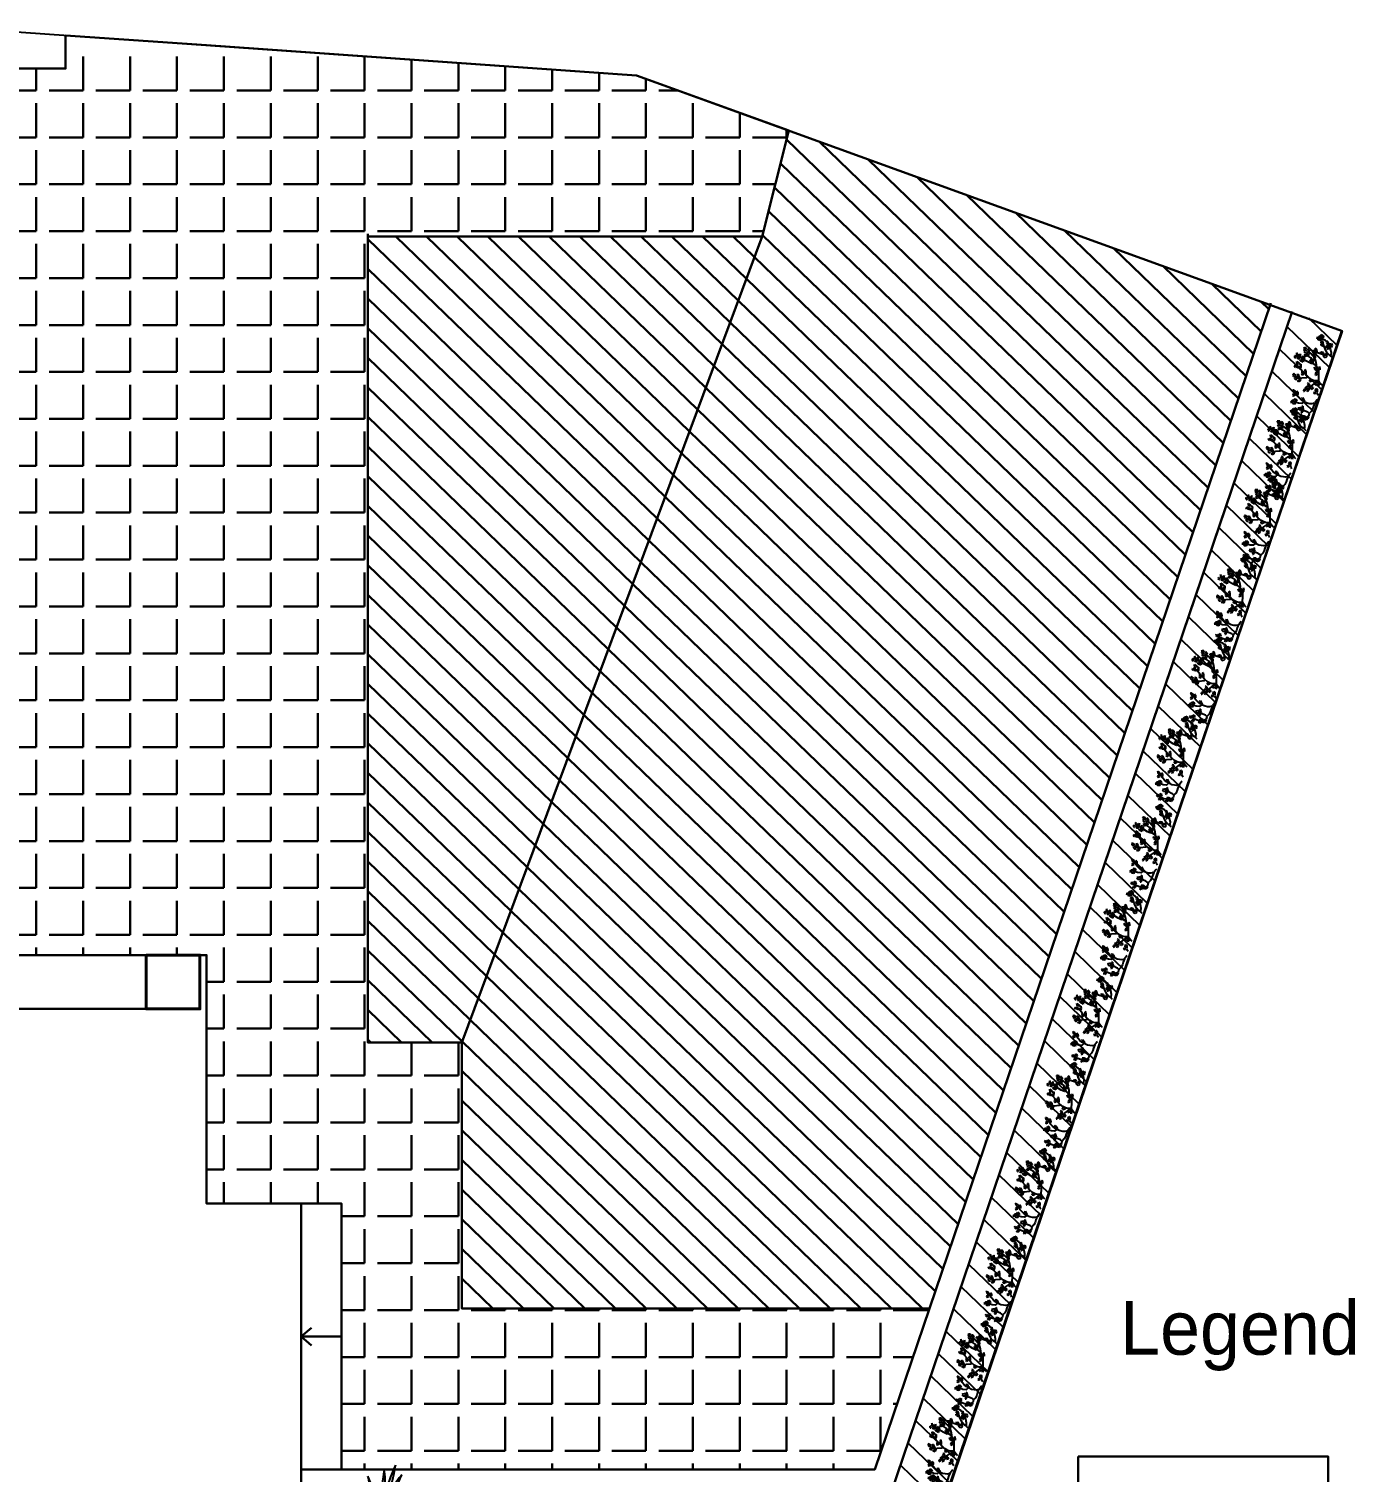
# Model space of a CAD drawing. Header units: millimetres. Extents: x 60.6 to 115.2, y 47.4 to 73.6.
# Drawn here: x 100.91 to 110.79, y 62.65 to 73.39 of the extents above; entities that cross this region are included whole.
import ezdxf

# ---------------------------------------------------------------- set-up
doc = ezdxf.new("R2010")
doc.units = ezdxf.units.MM
for name, color, linetype in [('2', 7, 'Continuous'), ('bord', 251, 'Continuous'), ('tree 3', 96, 'Continuous'), ('trees', 118, 'Continuous')]:
    doc.layers.add(name, color=color, linetype=linetype)
doc.layers.add('hatch 3', color=7, linetype='Continuous', true_color=0x57792a)
for name, color, linetype, lineweight in [('paving', 251, 'Continuous', 30), ('txt', 250, 'Continuous', 15), ('wall2', 7, 'Continuous', 40)]:
    doc.layers.add(name, color=color, linetype=linetype, lineweight=lineweight)
doc.styles.get("Standard").update_dxf_attribs({"font": 'arial.ttf'})
doc.styles.add('РУССКИЙ', font='comic.ttf', dxfattribs={"oblique": 10})
doc.linetypes.add('FENCELINE1', pattern='A,6.35,-2.54,[133,ltypeshp.shx,S=2.54,R=0,X=-2.54,Y=0],-2.54,25.4', length=36.83)
pattern_1 = [(136, (-529.26526, -497.64566), (-0.110277016, -0.114195193), [])]

# ---------------------------------------------------------------- blocks, each defined once
blk = doc.blocks.new('FRWN', base_point=(2236.4, 2183.1))
for centre, radius, start, end in [((2474.2, 2145.2), 240.8, 170.9581, 208.6359), ((-1131.5, 1522.6), 3432, 8.4988, 11.0952)]:
    blk.add_arc(centre, radius, start, end)
blk = doc.blocks.new('FAN-FRWN', base_point=(2236.4, 2187.1))
for centre, radius, start, end in [((5601.5, 1522.6), 3432, 168.9048, 171.5012), ((1995.8, 2145.2), 240.8, 331.3641, 9.0419), ((2775, 2087.8), 547, 169.9704, 188.1863), ((2474.2, 2145.2), 240.8, 170.9581, 208.6359), ((1712.1, 2104.9), 530.1, 349.6777, 8.479), ((-1131.5, 1522.6), 3432, 8.4988, 11.0952)]:
    blk.add_arc(centre, radius, start, end)
for p, xscale, yscale, rotation in [((2233.6, 2183.1), -0.6, 0.6, 262.5248729788206), ((2236.4, 2183.1), 0.6, 0.6, 97.47512702117939), ((2233.6, 2183.1), -0.7, 0.7, 285.3139847964163), ((2233.6, 2183.1), -0.75, 0.75, 301.9977079444358), ((2233.6, 2183.1), -0.8, 0.8, 316.8002169681991), ((2233.6, 2183.1), -0.85, 0.85, 333.3396816587502), ((2233.6, 2183.1), -0.9, 0.9, 346.3602519384186), ((2236.4, 2183.1), 0.9, 0.9, 13.63974806158141), ((2236.4, 2183.1), 0.85, 0.85, 26.6603183412499), ((2236.4, 2183.1), 0.8, 0.8, 43.19978303180093), ((2236.4, 2183.1), 0.75, 0.75, 58.0022920555642), ((2236.4, 2183.1), 0.7, 0.7, 74.68601520358378)]:
    blk.add_blockref('FRWN', p, dxfattribs=dict(xscale=xscale, yscale=yscale, rotation=rotation))
blk = doc.blocks.new('LCPLTR17')
for radius in [1.29, 1.07, 0.852]:
    blk.add_circle((0.04, -0.01), radius)
at = {"xscale": 0.02777775, "zscale": 0.05555549999999999}
for p, yscale, rotation in [((-0.15, 1.32), 0.0333333, 173.9653891846502), ((-1.31, 0.27), 0.0333333, 241.9002880170951), ((1.24, 0.43), 0.0333333, 103.493212329865), ((-0.66, -1.12), 0.0333333, 321.5582203571314), ((0.75, -1.05), 0.02777775, 56.19521290221859)]:
    blk.add_blockref('FAN-FRWN', p, dxfattribs=dict(at, yscale=yscale, rotation=rotation))
at = {"flags": 1}
for tag, p in [('SIZE', (3.54, 4.8)), ('ITEM', (3.54, 3.95))]:
    blk.add_attdef(tag, p, '', height=0.5, dxfattribs=at)
blk = doc.blocks.new('6343')
at = {"color": 92, "linetype": 'Continuous'}
for p, q in [((687.852, 609.245), (687.868, 609.26)), ((687.868, 609.26), (687.868, 609.242)), ((687.886, 609.295), (687.883, 609.288)), ((687.883, 609.288), (687.886, 609.284)), ((687.893, 609.299), (687.886, 609.295)), ((687.886, 609.284), (687.893, 609.288)), ((687.892, 609.276), (687.89, 609.271)), ((687.89, 609.271), (687.895, 609.258)), ((687.9, 609.273), (687.892, 609.276)), ((687.893, 609.288), (687.893, 609.299)), ((687.895, 609.258), (687.901, 609.263)), ((687.9, 609.265), (687.9, 609.273)), ((687.904, 609.289), (687.901, 609.284)), ((687.901, 609.284), (687.904, 609.273)), ((687.919, 609.298), (687.904, 609.289)), ((687.904, 609.273), (687.91, 609.272)), ((687.909, 609.283), (687.915, 609.289)), ((687.915, 609.28), (687.909, 609.283)), ((687.911, 609.272), (687.915, 609.275)), ((687.915, 609.267), (687.912, 609.258)), ((687.913, 609.258), (687.924, 609.267)), ((687.915, 609.289), (687.919, 609.298)), ((687.915, 609.275), (687.915, 609.28)), ((687.92, 609.269), (687.915, 609.267)), ((687.93, 609.272), (687.92, 609.269)), ((687.924, 609.267), (687.93, 609.272)), ((687.96, 609.26), (687.956, 609.247)), ((687.968, 609.261), (687.96, 609.26)), ((687.977, 609.262), (687.968, 609.261)), ((687.979, 609.276), (687.975, 609.275)), ((687.975, 609.275), (687.978, 609.263)), ((687.975, 609.244), (687.977, 609.262)), ((687.978, 609.263), (687.981, 609.254)), ((687.985, 609.271), (687.979, 609.276)), ((687.991, 609.261), (687.985, 609.271)), ((687.985, 609.255), (687.991, 609.261)), ((687.669, 609.148), (687.674, 609.155)), ((687.674, 609.155), (687.678, 609.164)), ((687.678, 609.164), (687.681, 609.161)), ((687.681, 609.161), (687.68, 609.152)), ((687.68, 609.152), (687.683, 609.146)), ((687.755, 609.203), (687.753, 609.193)), ((687.753, 609.193), (687.758, 609.187)), ((687.753, 609.163), (687.756, 609.173)), ((687.762, 609.158), (687.753, 609.163)), ((687.76, 609.206), (687.755, 609.203)), ((687.756, 609.173), (687.762, 609.172)), ((687.758, 609.187), (687.761, 609.186)), ((687.766, 609.199), (687.76, 609.206)), ((687.762, 609.172), (687.769, 609.163)), ((687.777, 609.163), (687.762, 609.158)), ((687.767, 609.226), (687.765, 609.218)), ((687.765, 609.218), (687.773, 609.212)), ((687.776, 609.197), (687.766, 609.199)), ((687.775, 609.23), (687.767, 609.226)), ((687.767, 609.187), (687.772, 609.189)), ((687.769, 609.163), (687.771, 609.161)), ((687.772, 609.189), (687.776, 609.197)), ((687.773, 609.212), (687.776, 609.208)), ((687.781, 609.227), (687.775, 609.23)), ((687.783, 609.187), (687.777, 609.174)), ((687.781, 609.204), (687.781, 609.227)), ((687.781, 609.173), (687.789, 609.183)), ((687.787, 609.203), (687.783, 609.187)), ((687.795, 609.198), (687.787, 609.203)), ((687.789, 609.183), (687.795, 609.198)), ((687.812, 609.179), (687.81, 609.17)), ((687.81, 609.17), (687.82, 609.166)), ((687.818, 609.181), (687.812, 609.179)), ((687.83, 609.187), (687.818, 609.181)), ((687.82, 609.16), (687.83, 609.187)), ((687.827, 609.243), (687.832, 609.255)), ((687.834, 609.237), (687.827, 609.243)), ((687.833, 609.159), (687.829, 609.149)), ((687.83, 609.148), (687.843, 609.157)), ((687.832, 609.255), (687.839, 609.254)), ((687.839, 609.169), (687.833, 609.159)), ((687.834, 609.229), (687.834, 609.237)), ((687.838, 609.223), (687.834, 609.229)), ((687.848, 609.227), (687.838, 609.223)), ((687.839, 609.254), (687.842, 609.246)), ((687.849, 609.174), (687.839, 609.169)), ((687.842, 609.246), (687.845, 609.229)), ((687.843, 609.21), (687.857, 609.212)), ((687.843, 609.157), (687.857, 609.17)), ((687.845, 609.229), (687.846, 609.227)), ((687.854, 609.221), (687.846, 609.21)), ((687.857, 609.17), (687.849, 609.174)), ((687.855, 609.237), (687.852, 609.245)), ((687.863, 609.225), (687.854, 609.221)), ((687.857, 609.212), (687.87, 609.222)), ((687.866, 609.232), (687.859, 609.237)), ((687.87, 609.222), (687.863, 609.225)), ((687.868, 609.242), (687.866, 609.232)), ((687.888, 609.238), (687.89, 609.248)), ((687.891, 609.219), (687.888, 609.238)), ((687.89, 609.248), (687.897, 609.247)), ((687.903, 609.225), (687.891, 609.219)), ((687.897, 609.247), (687.9, 609.231)), ((687.916, 609.247), (687.915, 609.238)), ((687.915, 609.238), (687.915, 609.228)), ((687.915, 609.222), (687.919, 609.229)), ((687.919, 609.252), (687.916, 609.247)), ((687.923, 609.239), (687.919, 609.252)), ((687.919, 609.229), (687.923, 609.239)), ((687.925, 609.158), (687.927, 609.167)), ((687.934, 609.165), (687.925, 609.158)), ((687.927, 609.174), (687.936, 609.186)), ((687.927, 609.167), (687.927, 609.174)), ((687.938, 609.243), (687.934, 609.237)), ((687.934, 609.237), (687.938, 609.232)), ((687.938, 609.172), (687.935, 609.165)), ((687.936, 609.186), (687.944, 609.181)), ((687.945, 609.239), (687.938, 609.243)), ((687.938, 609.232), (687.941, 609.228)), ((687.944, 609.181), (687.938, 609.172)), ((687.941, 609.228), (687.941, 609.225)), ((687.951, 609.237), (687.945, 609.239)), ((687.946, 609.224), (687.953, 609.228)), ((687.958, 609.172), (687.949, 609.163)), ((687.949, 609.163), (687.954, 609.155)), ((687.953, 609.228), (687.951, 609.237)), ((687.954, 609.156), (687.966, 609.173)), ((687.962, 609.237), (687.955, 609.223)), ((687.955, 609.223), (687.956, 609.216)), ((687.956, 609.247), (687.968, 609.245)), ((687.957, 609.21), (687.966, 609.222)), ((687.966, 609.173), (687.958, 609.172)), ((687.971, 609.237), (687.962, 609.237)), ((687.966, 609.222), (687.971, 609.237)), ((687.969, 609.244), (687.975, 609.244)), ((687.976, 609.187), (687.97, 609.174)), ((687.97, 609.174), (687.971, 609.163)), ((687.97, 609.161), (687.98, 609.169)), ((687.984, 609.183), (687.976, 609.187)), ((687.982, 609.243), (687.98, 609.239)), ((687.98, 609.239), (687.983, 609.232)), ((687.98, 609.191), (687.984, 609.197)), ((687.985, 609.18), (687.98, 609.191)), ((687.98, 609.169), (687.984, 609.183)), ((687.992, 609.249), (687.982, 609.243)), ((687.984, 609.23), (687.986, 609.225)), ((687.984, 609.197), (687.991, 609.19)), ((688.001, 609.175), (687.985, 609.18)), ((687.986, 609.225), (687.991, 609.231)), ((687.991, 609.231), (687.994, 609.243)), ((687.991, 609.19), (687.999, 609.182)), ((687.994, 609.243), (687.992, 609.249)), ((687.997, 609.213), (687.993, 609.209)), ((687.993, 609.209), (687.996, 609.199)), ((687.996, 609.199), (688.003, 609.194)), ((688.002, 609.205), (687.997, 609.213)), ((687.999, 609.182), (688, 609.178)), ((688.013, 609.199), (688.002, 609.205)), ((688.002, 609.191), (688.01, 609.194)), ((688.01, 609.194), (688.013, 609.199)), ((688.017, 609.197), (688.01, 609.191)), ((688.01, 609.191), (688.012, 609.181)), ((688.014, 609.177), (688.022, 609.187)), ((688.017, 609.203), (688.017, 609.197)), ((688.03, 609.198), (688.017, 609.203)), ((688.022, 609.187), (688.03, 609.198)), ((688.022, 609.155), (688.023, 609.148)), ((688.031, 609.148), (688.022, 609.155)), ((688.069, 609.18), (688.078, 609.188)), ((688.071, 609.177), (688.069, 609.18)), ((688.072, 609.167), (688.071, 609.177)), ((688.074, 609.164), (688.072, 609.167)), ((688.078, 609.166), (688.074, 609.164)), ((688.079, 609.172), (688.076, 609.167)), ((688.078, 609.188), (688.082, 609.184)), ((688.082, 609.184), (688.079, 609.172)), ((688.091, 609.199), (688.085, 609.195)), ((688.085, 609.195), (688.086, 609.186)), ((688.086, 609.186), (688.094, 609.183)), ((688.098, 609.196), (688.091, 609.199)), ((688.092, 609.224), (688.097, 609.226)), ((688.095, 609.211), (688.092, 609.224)), ((688.092, 609.177), (688.1, 609.185)), ((688.094, 609.183), (688.094, 609.176)), ((688.103, 609.204), (688.095, 609.211)), ((688.096, 609.242), (688.099, 609.234)), ((688.104, 609.236), (688.096, 609.242)), ((688.097, 609.226), (688.104, 609.226)), ((688.1, 609.185), (688.098, 609.196)), ((688.099, 609.234), (688.108, 609.234)), ((688.108, 609.208), (688.103, 609.204)), ((688.12, 609.232), (688.104, 609.236)), ((688.104, 609.226), (688.109, 609.213)), ((688.106, 609.155), (688.105, 609.144)), ((688.109, 609.161), (688.106, 609.155)), ((688.108, 609.234), (688.115, 609.224)), ((688.109, 609.213), (688.109, 609.208)), ((688.118, 609.163), (688.109, 609.161)), ((688.112, 609.221), (688.114, 609.22)), ((688.114, 609.22), (688.124, 609.231)), ((688.114, 609.148), (688.126, 609.159)), ((688.126, 609.159), (688.118, 609.163)), ((688.124, 609.231), (688.12, 609.232)), ((688.123, 609.211), (688.128, 609.222)), ((688.125, 609.207), (688.123, 609.211)), ((688.132, 609.2), (688.125, 609.207)), ((688.128, 609.222), (688.136, 609.227)), ((688.135, 609.207), (688.133, 609.201)), ((688.138, 609.216), (688.135, 609.207)), ((688.136, 609.227), (688.138, 609.216)), ((687.526, 609.056), (687.531, 609.066)), ((687.527, 609.051), (687.526, 609.056)), ((687.534, 609.046), (687.527, 609.051)), ((687.531, 609.066), (687.54, 609.067)), ((687.541, 609.048), (687.534, 609.046)), ((687.54, 609.067), (687.537, 609.061)), ((687.537, 609.061), (687.539, 609.056)), ((687.539, 609.056), (687.538, 609.051)), ((687.542, 609.047), (687.54, 609.041)), ((687.546, 609.051), (687.542, 609.047)), ((687.553, 609.053), (687.546, 609.051)), ((687.555, 609.035), (687.553, 609.053)), ((687.588, 609.055), (687.584, 609.041)), ((687.592, 609.051), (687.588, 609.055)), ((687.599, 609.045), (687.592, 609.051)), ((687.593, 609.126), (687.6, 609.114)), ((687.609, 609.122), (687.593, 609.126)), ((687.595, 609.107), (687.606, 609.104)), ((687.595, 609.1), (687.595, 609.107)), ((687.6, 609.089), (687.595, 609.1)), ((687.608, 609.036), (687.599, 609.045)), ((687.6, 609.114), (687.604, 609.11)), ((687.609, 609.09), (687.6, 609.089)), ((687.604, 609.11), (687.61, 609.109)), ((687.606, 609.104), (687.605, 609.096)), ((687.605, 609.096), (687.606, 609.089)), ((687.61, 609.121), (687.609, 609.122)), ((687.618, 609.111), (687.61, 609.121)), ((687.611, 609.11), (687.618, 609.111)), ((687.622, 609.092), (687.627, 609.098)), ((687.625, 609.089), (687.622, 609.092)), ((687.625, 609.113), (687.635, 609.113)), ((687.627, 609.108), (687.625, 609.113)), ((687.628, 609.099), (687.627, 609.108)), ((687.627, 609.098), (687.628, 609.099)), ((687.63, 609.096), (687.627, 609.09)), ((687.634, 609.101), (687.63, 609.096)), ((687.635, 609.113), (687.634, 609.101)), ((687.646, 609.14), (687.643, 609.133)), ((687.643, 609.133), (687.653, 609.13)), ((687.658, 609.143), (687.646, 609.14)), ((687.653, 609.13), (687.657, 609.127)), ((687.66, 609.128), (687.658, 609.143)), ((687.658, 609.051), (687.659, 609.056)), ((687.662, 609.044), (687.658, 609.051)), ((687.659, 609.056), (687.667, 609.072)), ((687.663, 609.049), (687.659, 609.044)), ((687.668, 609.058), (687.663, 609.049)), ((687.667, 609.141), (687.669, 609.148)), ((687.674, 609.141), (687.667, 609.141)), ((687.667, 609.072), (687.673, 609.072)), ((687.673, 609.072), (687.668, 609.058)), ((687.673, 609.113), (687.669, 609.113)), ((687.671, 609.113), (687.676, 609.123)), ((687.685, 609.123), (687.673, 609.113)), ((687.682, 609.144), (687.674, 609.141)), ((687.676, 609.123), (687.678, 609.129)), ((687.678, 609.129), (687.689, 609.135)), ((687.689, 609.135), (687.685, 609.123)), ((687.727, 609.097), (687.716, 609.093)), ((687.716, 609.093), (687.719, 609.09)), ((687.719, 609.09), (687.726, 609.087)), ((687.726, 609.087), (687.737, 609.087)), ((687.741, 609.082), (687.727, 609.097)), ((687.75, 609.075), (687.731, 609.074)), ((687.731, 609.074), (687.734, 609.067)), ((687.734, 609.067), (687.748, 609.067)), ((687.741, 609.098), (687.741, 609.093)), ((687.746, 609.096), (687.741, 609.098)), ((687.741, 609.093), (687.747, 609.09)), ((687.759, 609.093), (687.746, 609.096)), ((687.747, 609.09), (687.753, 609.082)), ((687.748, 609.067), (687.758, 609.069)), ((687.758, 609.07), (687.75, 609.075)), ((687.756, 609.082), (687.76, 609.085)), ((687.766, 609.091), (687.759, 609.093)), ((687.76, 609.085), (687.766, 609.091)), ((687.76, 609.053), (687.765, 609.06)), ((687.768, 609.048), (687.76, 609.053)), ((687.765, 609.06), (687.774, 609.063)), ((687.779, 609.049), (687.768, 609.048)), ((687.78, 609.1), (687.774, 609.092)), ((687.774, 609.092), (687.774, 609.085)), ((687.774, 609.085), (687.776, 609.078)), ((687.776, 609.063), (687.779, 609.056)), ((687.777, 609.078), (687.782, 609.087)), ((687.779, 609.056), (687.779, 609.049)), ((687.786, 609.098), (687.78, 609.1)), ((687.782, 609.087), (687.786, 609.098)), ((687.808, 609.104), (687.802, 609.098)), ((687.802, 609.098), (687.806, 609.088)), ((687.805, 609.04), (687.808, 609.05)), ((687.806, 609.088), (687.813, 609.087)), ((687.81, 609.045), (687.807, 609.042)), ((687.815, 609.1), (687.808, 609.104)), ((687.808, 609.05), (687.816, 609.055)), ((687.818, 609.048), (687.81, 609.045)), ((687.813, 609.087), (687.817, 609.084)), ((687.818, 609.086), (687.815, 609.1)), ((687.816, 609.055), (687.818, 609.048)), ((687.82, 609.077), (687.818, 609.086)), ((687.87, 609.094), (687.866, 609.088)), ((687.866, 609.088), (687.875, 609.084)), ((687.884, 609.096), (687.87, 609.094)), ((687.875, 609.084), (687.882, 609.081)), ((687.888, 609.096), (687.884, 609.096)), ((687.886, 609.08), (687.892, 609.088)), ((687.892, 609.088), (687.888, 609.096)), ((687.898, 609.105), (687.899, 609.117)), ((687.902, 609.098), (687.898, 609.105)), ((687.899, 609.117), (687.908, 609.129)), ((687.912, 609.121), (687.899, 609.105)), ((687.899, 609.105), (687.899, 609.101)), ((687.908, 609.129), (687.912, 609.121)), ((687.922, 609.098), (687.914, 609.093)), ((687.914, 609.093), (687.915, 609.084)), ((687.917, 609.083), (687.926, 609.088)), ((687.936, 609.101), (687.922, 609.098)), ((687.926, 609.088), (687.936, 609.101)), ((688.012, 609.109), (688.015, 609.123)), ((688.014, 609.102), (688.012, 609.109)), ((688.026, 609.099), (688.014, 609.102)), ((688.015, 609.123), (688.022, 609.124)), ((688.022, 609.124), (688.025, 609.117)), ((688.023, 609.148), (688.028, 609.138)), ((688.025, 609.117), (688.034, 609.112)), ((688.033, 609.105), (688.026, 609.099)), ((688.028, 609.138), (688.031, 609.132)), ((688.036, 609.137), (688.031, 609.148)), ((688.031, 609.131), (688.036, 609.137)), ((688.038, 609.109), (688.033, 609.105)), ((688.082, 609.132), (688.075, 609.129)), ((688.075, 609.129), (688.077, 609.124)), ((688.077, 609.124), (688.085, 609.123)), ((688.089, 609.147), (688.078, 609.143)), ((688.078, 609.143), (688.086, 609.137)), ((688.092, 609.133), (688.082, 609.132)), ((688.085, 609.123), (688.091, 609.118)), ((688.086, 609.137), (688.095, 609.135)), ((688.1, 609.146), (688.089, 609.147)), ((688.095, 609.126), (688.092, 609.133)), ((688.094, 609.119), (688.095, 609.126)), ((688.099, 609.134), (688.1, 609.146)), ((688.101, 609.113), (688.107, 609.124)), ((688.105, 609.112), (688.102, 609.111)), ((688.116, 609.114), (688.105, 609.112)), ((688.106, 609.144), (688.114, 609.148)), ((688.107, 609.124), (688.118, 609.133)), ((688.125, 609.127), (688.116, 609.114)), ((688.118, 609.133), (688.125, 609.127)), ((687.512, 609.028), (687.513, 609.034)), ((687.524, 609.024), (687.512, 609.028)), ((687.513, 609.034), (687.521, 609.038)), ((687.521, 609.038), (687.528, 609.034)), ((687.531, 609.026), (687.524, 609.024)), ((687.528, 609.034), (687.53, 609.029)), ((687.532, 608.977), (687.533, 608.989)), ((687.538, 608.977), (687.532, 608.977)), ((687.533, 608.989), (687.539, 608.987)), ((687.554, 608.973), (687.538, 608.977)), ((687.539, 608.987), (687.543, 608.985)), ((687.54, 609.041), (687.54, 609.035)), ((687.543, 608.985), (687.549, 608.974)), ((687.545, 609.032), (687.555, 609.035)), ((687.55, 608.967), (687.562, 608.961)), ((687.555, 608.95), (687.55, 608.967)), ((687.558, 608.994), (687.554, 608.99)), ((687.554, 608.99), (687.559, 608.979)), ((687.568, 608.948), (687.555, 608.95)), ((687.567, 608.981), (687.558, 608.994)), ((687.559, 608.979), (687.565, 608.975)), ((687.58, 608.953), (687.568, 608.948)), ((687.585, 608.955), (687.571, 608.961)), ((687.59, 609.021), (687.576, 609.017)), ((687.576, 609.017), (687.579, 609.012)), ((687.579, 609.012), (687.596, 609.013)), ((687.584, 609.041), (687.589, 609.034)), ((687.589, 609.034), (687.591, 609.029)), ((687.596, 609.012), (687.59, 609.021)), ((687.594, 609.03), (687.602, 609.031)), ((687.602, 609.031), (687.608, 609.036)), ((687.61, 609.033), (687.602, 609.023)), ((687.602, 609.023), (687.602, 609.015)), ((687.606, 609.012), (687.612, 609.022)), ((687.617, 609.035), (687.61, 609.033)), ((687.612, 609.022), (687.623, 609.032)), ((687.623, 609.032), (687.617, 609.035)), ((687.688, 608.977), (687.684, 608.978)), ((687.747, 609.022), (687.746, 609.017)), ((687.746, 609.017), (687.753, 609.013)), ((687.756, 609.022), (687.747, 609.022)), ((687.753, 609.013), (687.754, 609.008)), ((687.755, 609.014), (687.756, 609.022)), ((687.758, 609.008), (687.755, 609.014)), ((687.756, 609.005), (687.758, 609.008)), ((687.765, 609.015), (687.771, 609.023)), ((687.766, 609.008), (687.765, 609.015)), ((687.77, 609.006), (687.766, 609.008)), ((687.777, 609.012), (687.77, 609.007)), ((687.771, 609.023), (687.786, 609.026)), ((687.783, 609.015), (687.777, 609.012)), ((687.788, 609.022), (687.783, 609.015)), ((687.786, 609.026), (687.788, 609.022)), ((687.822, 609.041), (687.813, 609.035)), ((687.813, 609.035), (687.82, 609.02)), ((687.83, 609.039), (687.822, 609.041)), ((687.822, 609.02), (687.83, 609.029)), ((687.83, 609.029), (687.83, 609.039))]:
    blk.add_line(p, q, dxfattribs=at)
at = {"color": 33, "linetype": 'Continuous'}
for p, q in [((687.907, 609.253), (687.905, 609.274)), ((687.821, 609.136), (687.827, 609.162)), ((687.827, 609.162), (687.832, 609.183)), ((687.832, 609.183), (687.839, 609.211)), ((687.839, 609.211), (687.843, 609.225)), ((687.909, 609.233), (687.907, 609.253)), ((687.911, 609.21), (687.909, 609.233)), ((687.913, 609.186), (687.911, 609.21)), ((687.918, 609.159), (687.913, 609.186)), ((687.927, 609.154), (687.918, 609.159)), ((687.945, 609.138), (687.956, 609.152)), ((687.956, 609.152), (687.965, 609.164)), ((687.965, 609.164), (687.972, 609.187)), ((687.972, 609.187), (687.976, 609.21)), ((687.976, 609.223), (687.977, 609.235)), ((687.976, 609.21), (687.976, 609.223)), ((688.06, 609.132), (688.074, 609.153)), ((688.074, 609.153), (688.086, 609.17)), ((688.086, 609.17), (688.093, 609.18)), ((688.116, 609.203), (688.117, 609.219)), ((688.119, 609.177), (688.116, 609.203)), ((688.118, 609.151), (688.119, 609.177)), ((687.653, 609.063), (687.655, 609.084)), ((687.655, 609.039), (687.653, 609.063)), ((687.655, 609.084), (687.659, 609.102)), ((687.659, 609.102), (687.667, 609.129)), ((687.667, 609.129), (687.669, 609.138)), ((687.768, 609.073), (687.756, 609.079)), ((687.79, 609.066), (687.768, 609.073)), ((687.808, 609.06), (687.79, 609.066)), ((687.824, 609.053), (687.808, 609.06)), ((687.819, 609.107), (687.821, 609.136)), ((687.822, 609.085), (687.819, 609.107)), ((687.828, 609.067), (687.822, 609.085)), ((687.842, 609.039), (687.824, 609.053)), ((687.84, 609.049), (687.828, 609.067)), ((687.847, 609.048), (687.84, 609.049)), ((687.923, 609.122), (687.931, 609.126)), ((687.931, 609.126), (687.945, 609.138)), ((688.045, 609.06), (688.048, 609.084)), ((688.047, 609.078), (688.056, 609.08)), ((688.048, 609.099), (688.051, 609.114)), ((688.048, 609.084), (688.048, 609.099)), ((688.051, 609.114), (688.06, 609.132)), ((688.056, 609.08), (688.071, 609.089)), ((688.071, 609.089), (688.089, 609.108)), ((688.089, 609.108), (688.106, 609.129)), ((688.106, 609.129), (688.118, 609.151)), ((687.536, 609.025), (687.535, 609.043)), ((687.54, 609.007), (687.536, 609.025)), ((687.545, 608.992), (687.54, 609.007)), ((687.554, 608.978), (687.545, 608.992)), ((687.571, 608.961), (687.554, 608.978)), ((687.562, 608.961), (687.581, 608.955)), ((687.568, 608.971), (687.567, 608.981)), ((687.603, 608.962), (687.585, 608.955)), ((687.659, 609.018), (687.655, 609.039)), ((687.667, 609), (687.659, 609.018)), ((687.675, 608.987), (687.667, 609)), ((687.684, 608.978), (687.675, 608.987)), ((687.753, 608.983), (687.757, 608.992)), ((687.757, 608.992), (687.764, 609.002))]:
    blk.add_line(p, q, dxfattribs=at)
for points in [[(687.821, 609.129), (687.808, 609.134), (687.787, 609.158), (687.765, 609.187)], [(687.831, 609.002), (687.833, 609.015), (687.838, 609.033), (687.845, 609.045), (687.855, 609.052), (687.87, 609.061), (687.886, 609.072), (687.904, 609.085), (687.919, 609.11), (687.926, 609.132), (687.926, 609.155)], [(687.926, 609.15), (687.935, 609.159), (687.943, 609.171), (687.95, 609.19), (687.949, 609.209), (687.946, 609.223)], [(688.05, 609.114), (688.034, 609.113), (688.021, 609.133), (688.012, 609.164), (688.005, 609.185)], [(687.653, 609.046), (687.634, 609.05), (687.622, 609.071), (687.616, 609.09), (687.611, 609.11)], [(687.605, 608.962), (687.606, 608.976), (687.605, 608.984), (687.601, 609.003), (687.599, 609.011), (687.596, 609.026)], [(687.723, 608.971), (687.718, 608.972), (687.705, 608.973), (687.692, 608.973), (687.679, 608.971), (687.666, 608.968), (687.648, 608.962), (687.628, 608.959), (687.602, 608.963)]]:
    blk.add_lwpolyline(points, dxfattribs=at)

msp = doc.modelspace()

# ---------------------------------------------------------------- hatches: boundary and pattern name
at = {"layer": 'hatch 3', "linetype": 'Continuous'}
h = msp.add_hatch(dxfattribs=at)
h.set_pattern_fill('ANSI31', color=256, scale=0.05, angle=91, style=0)
h.set_pattern_definition(pattern_1)
h.paths.add_polyline_path([(110.689, 71.143), (110.318, 71.287), (109.824, 69.832), (107.332, 62.495), (106.335, 62.495), (106.335, 61.745), (107.077, 61.745), (106.602, 60.345), (105.435, 60.345), (105.435, 58.145), (105.855, 58.145), (104.972, 55.545), (104.235, 55.545), (104.235, 53.961), (104.434, 53.961), (103.788, 52.061), (102.335, 52.061), (102.335, 50.245), (103.584, 50.245)])
at = {"layer": 'paving'}
h = msp.add_hatch(dxfattribs=at)
h.set_pattern_fill('ANGLE', color=139, scale=0.05, angle=90, style=0)
h.set_pattern_definition([(90, (682.4676, -634.99737), (-0.34925, 2e-17), [0.254, -0.09525]), (180, (682.4676, -634.99737), (-4e-17, -0.34925), [0.254, -0.09525])])
h.paths.add_polyline_path([(102.235, 66.495), (102.235, 64.645), (103.24, 64.645), (103.24, 62.665), (107.21, 62.665), (107.618, 63.865), (104.135, 63.865), (104.135, 65.845), (103.435, 65.845), (103.435, 71.845), (106.372, 71.845), (106.57, 72.634), (105.615, 72.98), (105.436, 73.045), (103.408, 73.187), (101.185, 73.187), (101.185, 73.095), (100.785, 73.095), (100.785, 73.187), (95.785, 73.187), (95.785, 72.118), (95.786, 72.116), (96.185, 72.116), (96.185, 71.716), (95.785, 71.716), (95.785, 72.116), (93.265, 72.116), (93.265, 73.016), (91.335, 73.016), (91.335, 72.116), (91.735, 72.116), (91.735, 71.716), (91.335, 71.716), (91.335, 68.495), (93.685, 68.495), (93.685, 57.945), (94.535, 57.945), (95.735, 57.945), (95.735, 66.495)])
h = msp.add_hatch(dxfattribs=at)
h.set_pattern_fill('ANSI31', color=139, scale=0.05, angle=91, style=0)
h.set_pattern_definition(pattern_1)
h.paths.add_polyline_path([(110.156, 71.336), (106.57, 72.634), (106.372, 71.845), (104.135, 65.845), (104.135, 63.865), (106.235, 63.865), (107.618, 63.865)])
h = msp.add_hatch(dxfattribs=at)
h.set_pattern_fill('ANSI31', color=139, scale=0.05, angle=91, style=0)
h.set_pattern_definition(pattern_1)
h.paths.add_polyline_path([(104.135, 65.845), (103.435, 65.845), (103.435, 71.845), (106.372, 71.845)])

# ---------------------------------------------------------------- linework, layer by layer
at = {"layer": '2', "linetype": 'Continuous'}
msp.add_line((101.185, 73.343), (102.235, 73.269), dxfattribs=at)
at = {"layer": 'bord', "color": 7, "linetype": 'FENCELINE1', "ltscale": 0.04}
for points in [[(69.8, 72.049), (69.873, 72.053), (72.273, 72.175), (77.08, 72.419), (86.572, 72.852), (91.152, 73.029), (96.392, 73.232), (100.499, 73.391), (100.499, 73.391), (105.436, 73.045)], [(87.335, 50.245), (88.335, 50.245), (88.335, 50.245), (102.621, 47.379), (103.584, 50.216), (107.804, 62.636), (110.191, 69.663), (110.694, 71.141)]]:
    msp.add_lwpolyline(points, dxfattribs=at)
at = {"layer": 'paving'}
msp.add_line((106.57, 72.634), (105.436, 73.045), dxfattribs=at)
at = {"layer": 'paving', "color": 139}
for p, q in [((106.57, 72.634), (106.372, 71.845)), ((103.435, 65.845), (103.435, 71.865)), ((106.372, 71.845), (103.435, 71.845)), ((110.16, 71.348), (107.21, 62.665)), ((110.318, 71.287), (107.332, 62.495)), ((103.435, 65.845), (104.135, 65.845)), ((104.135, 63.865), (104.135, 65.845)), ((102.235, 64.645), (102.935, 64.645)), ((104.135, 63.865), (107.618, 63.865)), ((102.935, 62.665), (107.21, 62.665))]:
    msp.add_line(p, q, dxfattribs=at)
for points in [[(100.785, 73.095), (101.185, 73.095), (101.185, 73.343), (102.235, 73.269), (105.436, 73.045), (110.694, 71.141)], [(106.57, 72.634), (106.372, 71.845), (103.435, 71.845), (103.435, 65.845), (104.135, 65.845), (104.135, 63.865), (107.618, 63.865), (107.21, 62.665), (103.24, 62.665), (103.24, 64.645), (102.235, 64.645), (102.235, 66.495), (95.735, 66.495)], [(110.16, 71.348), (107.618, 63.865), (106.235, 63.865), (106.235, 63.865), (104.135, 63.865), (104.135, 65.845), (106.372, 71.845), (106.57, 72.634)], [(110.689, 71.143), (103.584, 50.245), (102.335, 50.245), (102.335, 52.061), (103.788, 52.061), (104.434, 53.961), (104.235, 53.961), (104.235, 55.545), (104.972, 55.545), (105.855, 58.145), (105.435, 58.145), (105.435, 60.345), (106.602, 60.345), (107.077, 61.745), (106.335, 61.745), (106.335, 62.495), (107.332, 62.495), (109.824, 69.832), (110.318, 71.287)], [(102.94, 62.665), (102.94, 61.645), (102.235, 61.645), (102.235, 50.245), (102.235, 50.245), (88.335, 50.245), (88.335, 57.945), (91.335, 57.945), (95.735, 57.945), (95.735, 66.495), (100.785, 66.495), (102.235, 66.495), (95.735, 66.495), (95.735, 66.495), (102.235, 66.495), (102.235, 64.645)], [(102.235, 64.645), (102.935, 64.645)], [(103.24, 64.645), (103.24, 62.665)], [(103.015, 63.721), (102.94, 63.655)], [(103.24, 63.655), (102.94, 63.655)], [(103.015, 63.588), (102.94, 63.655)]]:
    msp.add_lwpolyline(points, dxfattribs=at)
for points in [[(104.135, 65.845), (103.435, 65.845), (103.435, 71.845), (106.372, 71.845), (104.135, 65.845)], [(103.24, 64.645), (103.24, 62.665), (102.94, 62.665), (102.94, 64.645)], [(108.726, 62.762), (110.588, 62.762), (110.588, 61.945), (108.726, 61.945)]]:
    msp.add_lwpolyline(points, close=True, dxfattribs=at)
at = {"layer": 'wall2', "lineweight": 30}
for p, q in [((102.235, 66.495), (95.735, 66.495)), ((101.785, 66.095), (99.215, 66.095))]:
    msp.add_line(p, q, dxfattribs=at)
at = {"layer": 'wall2'}
msp.add_lwpolyline([(101.785, 66.495), (101.785, 66.095), (102.185, 66.095), (102.185, 66.495)], close=True, dxfattribs=at)

# ---------------------------------------------------------------- block references
at = {"layer": 'tree 3', "rotation": 54.87619262608821}
for p in [(212.913, -842.235), (212.716, -842.78), (212.551, -843.291), (212.346, -843.885), (212.151, -844.491), (211.905, -845.076), (211.714, -845.73), (211.496, -846.374), (211.275, -847.014), (211.072, -847.653), (210.847, -848.293), (210.631, -848.947), (210.413, -849.578), (210.197, -850.203), (210.019, -850.723)]:
    msp.add_blockref('6343', p, dxfattribs=at)
at = {"layer": 'trees', "xscale": 0.08761391062460062, "yscale": 0.08761391062460062, "zscale": 0.08761391062460062, "rotation": 60.83681349380382}
msp.add_blockref('LCPLTR17', (103.475, 62.089), dxfattribs=at)

# ---------------------------------------------------------------- texts
at = {"layer": 'txt', "style": 'РУССКИЙ'}
msp.add_text('Legend', height=0.4, dxfattribs=at).set_placement((109.038, 63.52))

doc.saveas('drawing.dxf')
